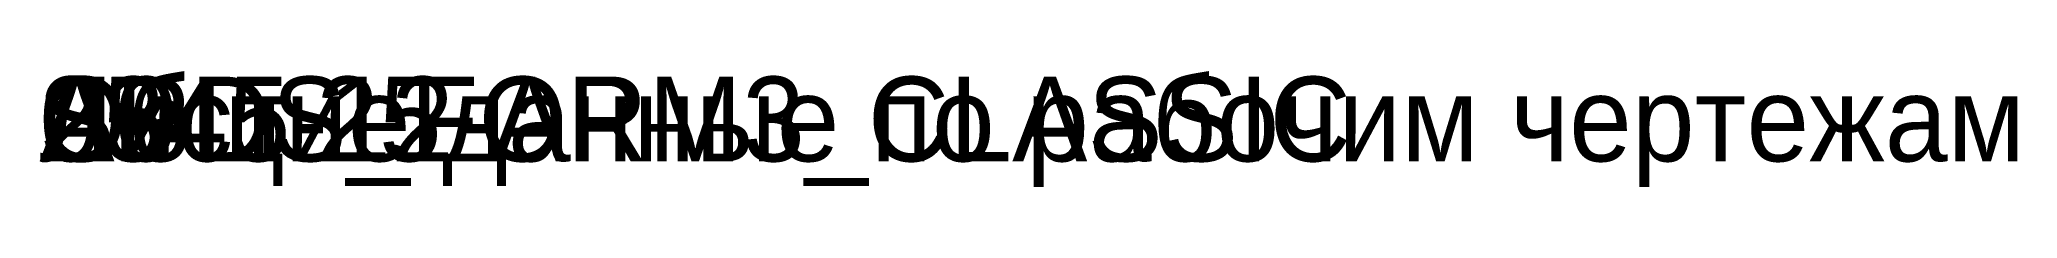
# Model space of a CAD drawing. Header units: millimetres. Extents: x 10 to 68.6, y 9.2 to 12.7.
import ezdxf

# ---------------------------------------------------------------- set-up
doc = ezdxf.new("R2010")
doc.units = ezdxf.units.MM
doc.layers.add('STAMP', color=2, linetype='Continuous')

# ---------------------------------------------------------------- blocks, each defined once
blk = doc.blocks.new('SPDS_FORM3')
at = {"layer": 'STAMP'}
for tag in ['TITLE', 'SHEET', 'PROFILE', 'DESIGNATION', 'FORMAT', 'LAYOUT', 'MARK', 'REV']:
    blk.add_attdef(tag, (0, 0), '', height=2.5, dxfattribs=at)

msp = doc.modelspace()

# ---------------------------------------------------------------- block references
at = {"layer": 'STAMP'}
msp.add_blockref('SPDS_FORM3', (10, 10), dxfattribs=at).add_auto_attribs({'PROFILE': 'SPDS_FORM3_CLASSIC', 'MARK': 'АР', 'DESIGNATION': '2345-12-АР', 'SHEET': '25', 'TITLE': 'Общие данные по рабочим чертежам', 'FORMAT': 'A0', 'REV': '0', 'LAYOUT': 'Лист 25'})

doc.saveas('drawing.dxf')
